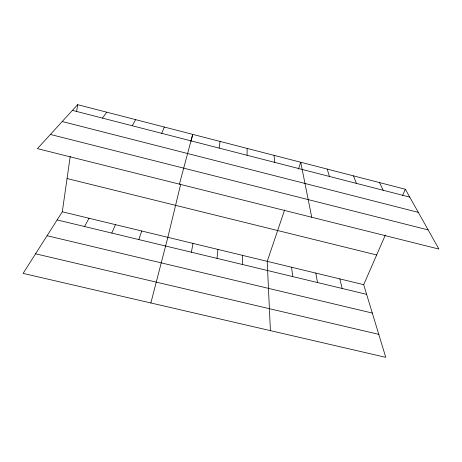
<?xml version="1.0" encoding="UTF-8"?>
<svg xmlns="http://www.w3.org/2000/svg" width="462" height="462" viewBox="0 0 462 462"><rect width="100%" height="100%" fill="white"/><g stroke="black" fill="none" stroke-linecap="round" stroke-linejoin="round"><path stroke-width="0.69" d="M247.049 155.272L247.17 148.429M242.429 264.489L242.66 255.405M217.013 258.379L217.908 249.422M219.132 148.094L220.056 141.43M385.348 235.071L363.692 284.673L385.758 357.334L23.1 273.4L62.301 211.792L70.23 156.381M76.623 111.723L77.633 104.666L405.347 189.253L438.9 249.064L37.428 148.631L77.633 104.666M191.407 252.223L192.977 243.393M180.723 184.032L167.856 237.318L150.866 302.968M191.077 141.141L192.712 134.373L179.429 184.153M284.638 209.869L267.221 261.348L270.403 330.636M298.458 169.017L300.745 162.254L311.729 217.25M138.808 239.576L141.77 231.012M161.729 133.339L164.31 127.038M402.506 195.755L405.347 189.253M111.798 233.079L115.488 224.659M84.569 226.53L88.999 218.249M132.219 125.751L135.666 119.646M102.449 118.099L106.774 112.191M35.574 253.8L378.782 334.361M47.072 235.724L372.314 313.057M62.301 211.792L363.692 284.673M57.121 219.935L366.632 294.352M67.059 178.546L376.657 254.972M50.393 134.454L428.159 229.92M62.203 121.535L418.312 212.364M72.413 110.378L409.742 197.095M379.51 182.582L383.183 190.269M353.465 175.86L356.404 183.385M327.212 169.086L329.406 176.444M339.841 278.909L342.163 288.467M315.812 273.1L317.51 282.542M291.609 267.244L292.671 276.571M274.07 155.371L274.728 162.387"/></g></svg>
